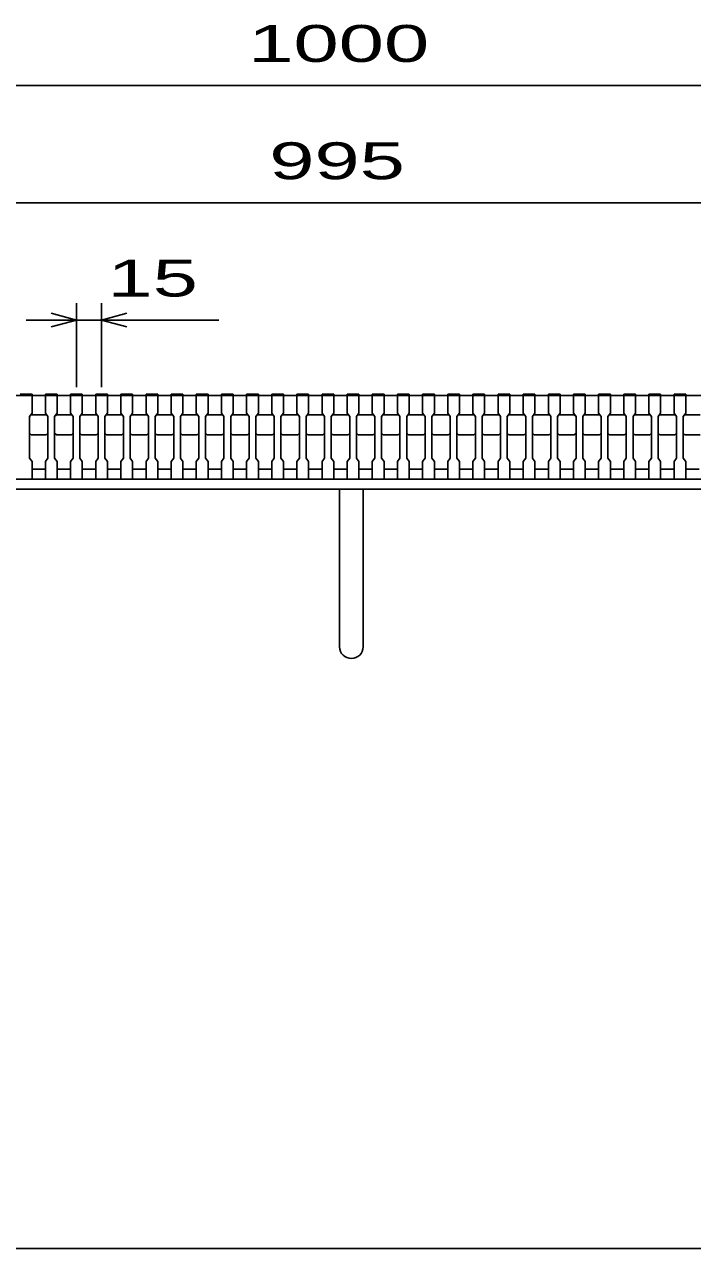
# Model space of a CAD drawing. Units: millimetres, scale not verified. Extents: x -1820 to 1736, y -1282 to 1048.
# Drawn here: x -1112 to -713, y -1152 to -421 of the extents above; entities that cross this region are included whole.
import ezdxf
from ezdxf.enums import TextEntityAlignment as Align

# ---------------------------------------------------------------- set-up
doc = ezdxf.new("R2010")
doc.units = ezdxf.units.MM
doc.header["$LTSCALE"] = 10
for name, color, linetype, lineweight in [('0_2', 150, 'Continuous', 25), ('16', 3, 'Continuous', 25), ('19', 6, 'Continuous', 25), ('22', 4, 'Continuous', 25)]:
    doc.layers.add(name, color=color, linetype=linetype, lineweight=lineweight)
doc.styles.add('ベクトル', font='')
doc.styles.get('ベクトル').set_extended_font_data('ベクトル')

msp = doc.modelspace()

# ---------------------------------------------------------------- linework, layer by layer
at = {"layer": '0_2'}
msp.add_line((1736, -1151.5), (-1724, -1151.5), dxfattribs=at)
at = {"layer": '16'}
for p, q in [((-1414, -642.5), (-419, -642.5)), ((-1114, -641.8), (-1107, -641.8)), ((-1107, -642.5), (-1114, -642.5)), ((-1107, -641.8), (-1107, -642.5)), ((-1107, -653), (-1107, -642.5)), ((-1099, -642.5), (-1099, -641.8)), ((-1099, -641.8), (-1092, -641.8)), ((-1099, -642.5), (-1099, -653)), ((-1092, -642.5), (-1099, -642.5)), ((-1092, -641.8), (-1092, -642.5)), ((-1092, -653), (-1092, -642.5)), ((-1084, -642.5), (-1084, -641.8)), ((-1084, -641.8), (-1077, -641.8)), ((-1084, -642.5), (-1084, -653)), ((-1077, -642.5), (-1084, -642.5)), ((-1077, -641.8), (-1077, -642.5)), ((-1077, -653), (-1077, -642.5)), ((-1069, -642.5), (-1069, -641.8)), ((-1069, -641.8), (-1062, -641.8)), ((-1069, -642.5), (-1069, -653)), ((-1062, -642.5), (-1069, -642.5)), ((-1062, -641.8), (-1062, -642.5)), ((-1062, -653), (-1062, -642.5)), ((-1054, -642.5), (-1054, -641.8)), ((-1054, -641.8), (-1047, -641.8)), ((-1054, -642.5), (-1054, -653)), ((-1047, -642.5), (-1054, -642.5)), ((-1047, -641.8), (-1047, -642.5)), ((-1047, -653), (-1047, -642.5)), ((-1039, -642.5), (-1039, -641.8)), ((-1039, -641.8), (-1032, -641.8)), ((-1039, -642.5), (-1039, -653)), ((-1032, -642.5), (-1039, -642.5)), ((-1032, -641.8), (-1032, -642.5)), ((-1032, -653), (-1032, -642.5)), ((-1024, -642.5), (-1024, -641.8)), ((-1024, -641.8), (-1017, -641.8)), ((-1024, -642.5), (-1024, -653)), ((-1017, -642.5), (-1024, -642.5)), ((-1017, -641.8), (-1017, -642.5)), ((-1017, -653), (-1017, -642.5)), ((-1009, -642.5), (-1009, -641.8)), ((-1009, -641.8), (-1002, -641.8)), ((-1009, -642.5), (-1009, -653)), ((-1002, -642.5), (-1009, -642.5)), ((-1002, -641.8), (-1002, -642.5)), ((-1002, -653), (-1002, -642.5)), ((-994, -642.5), (-994, -641.8)), ((-994, -641.8), (-987, -641.8)), ((-994, -642.5), (-994, -653)), ((-987, -642.5), (-994, -642.5)), ((-987, -641.8), (-987, -642.5)), ((-987, -653), (-987, -642.5)), ((-979, -642.5), (-979, -641.8)), ((-979, -641.8), (-972, -641.8)), ((-979, -642.5), (-979, -653)), ((-972, -642.5), (-979, -642.5)), ((-972, -641.8), (-972, -642.5)), ((-972, -653), (-972, -642.5)), ((-964, -642.5), (-964, -641.8)), ((-964, -641.8), (-957, -641.8)), ((-964, -642.5), (-964, -653)), ((-957, -642.5), (-964, -642.5)), ((-957, -641.8), (-957, -642.5)), ((-957, -653), (-957, -642.5)), ((-949, -642.5), (-949, -641.8)), ((-949, -641.8), (-942, -641.8)), ((-949, -642.5), (-949, -653)), ((-942, -642.5), (-949, -642.5)), ((-942, -641.8), (-942, -642.5)), ((-942, -653), (-942, -642.5)), ((-934, -642.5), (-934, -641.8)), ((-934, -641.8), (-927, -641.8)), ((-934, -642.5), (-934, -653)), ((-927, -642.5), (-934, -642.5)), ((-927, -641.8), (-927, -642.5)), ((-927, -653), (-927, -642.5)), ((-919, -642.5), (-919, -641.8)), ((-919, -641.8), (-912, -641.8)), ((-919, -642.5), (-919, -653)), ((-912, -642.5), (-919, -642.5)), ((-912, -641.8), (-912, -642.5)), ((-912, -653), (-912, -642.5)), ((-904, -642.5), (-904, -641.8)), ((-904, -641.8), (-897, -641.8)), ((-904, -642.5), (-904, -653)), ((-897, -642.5), (-904, -642.5)), ((-897, -641.8), (-897, -642.5)), ((-897, -653), (-897, -642.5)), ((-889, -642.5), (-889, -641.8)), ((-889, -641.8), (-882, -641.8)), ((-889, -642.5), (-889, -653)), ((-882, -642.5), (-889, -642.5)), ((-882, -641.8), (-882, -642.5)), ((-882, -653), (-882, -642.5)), ((-874, -642.5), (-874, -641.8)), ((-874, -641.8), (-867, -641.8)), ((-874, -642.5), (-874, -653)), ((-867, -642.5), (-874, -642.5)), ((-867, -641.8), (-867, -642.5)), ((-867, -653), (-867, -642.5)), ((-859, -642.5), (-859, -641.8)), ((-859, -641.8), (-852, -641.8)), ((-859, -642.5), (-859, -653)), ((-852, -642.5), (-859, -642.5)), ((-852, -641.8), (-852, -642.5)), ((-852, -653), (-852, -642.5)), ((-844, -642.5), (-844, -641.8)), ((-844, -641.8), (-837, -641.8)), ((-844, -642.5), (-844, -653)), ((-837, -642.5), (-844, -642.5)), ((-837, -641.8), (-837, -642.5)), ((-837, -653), (-837, -642.5)), ((-829, -642.5), (-829, -641.8)), ((-829, -641.8), (-822, -641.8)), ((-829, -642.5), (-829, -653)), ((-822, -642.5), (-829, -642.5)), ((-822, -641.8), (-822, -642.5)), ((-822, -653), (-822, -642.5)), ((-814, -642.5), (-814, -641.8)), ((-814, -641.8), (-807, -641.8)), ((-814, -642.5), (-814, -653)), ((-807, -642.5), (-814, -642.5)), ((-807, -641.8), (-807, -642.5)), ((-807, -653), (-807, -642.5)), ((-799, -642.5), (-799, -641.8)), ((-799, -641.8), (-792, -641.8)), ((-799, -642.5), (-799, -653)), ((-792, -642.5), (-799, -642.5)), ((-792, -641.8), (-792, -642.5)), ((-792, -653), (-792, -642.5)), ((-784, -642.5), (-784, -641.8)), ((-784, -641.8), (-777, -641.8)), ((-784, -642.5), (-784, -653)), ((-777, -642.5), (-784, -642.5)), ((-777, -641.8), (-777, -642.5)), ((-777, -653), (-777, -642.5)), ((-769, -642.5), (-769, -641.8)), ((-769, -641.8), (-762, -641.8)), ((-769, -642.5), (-769, -653)), ((-762, -642.5), (-769, -642.5)), ((-762, -641.8), (-762, -642.5)), ((-762, -653), (-762, -642.5)), ((-754, -642.5), (-754, -641.8)), ((-754, -641.8), (-747, -641.8)), ((-754, -642.5), (-754, -653)), ((-747, -642.5), (-754, -642.5)), ((-747, -641.8), (-747, -642.5)), ((-747, -653), (-747, -642.5)), ((-739, -642.5), (-739, -641.8)), ((-739, -641.8), (-732, -641.8)), ((-739, -642.5), (-739, -653)), ((-732, -642.5), (-739, -642.5)), ((-732, -641.8), (-732, -642.5)), ((-732, -653), (-732, -642.5)), ((-724, -642.5), (-724, -641.8)), ((-724, -641.8), (-717, -641.8)), ((-724, -642.5), (-724, -653)), ((-717, -642.5), (-724, -642.5)), ((-717, -641.8), (-717, -642.5)), ((-717, -653), (-717, -642.5)), ((-1108.5, -655), (-1107, -653)), ((-1108.5, -655), (-1107.5, -654)), ((-1108.5, -680), (-1108.5, -655)), ((-1107.5, -654), (-1098.5, -654)), ((-1099, -653), (-1097.5, -655)), ((-1098.5, -654), (-1097.5, -655)), ((-1097.5, -655), (-1097.5, -680)), ((-1093.5, -655), (-1092, -653)), ((-1093.5, -655), (-1092.5, -654)), ((-1093.5, -680), (-1093.5, -655)), ((-1092.5, -654), (-1083.5, -654)), ((-1084, -653), (-1082.5, -655)), ((-1083.5, -654), (-1082.5, -655)), ((-1082.5, -655), (-1082.5, -680)), ((-1078.5, -655), (-1077, -653)), ((-1078.5, -655), (-1077.5, -654)), ((-1078.5, -680), (-1078.5, -655)), ((-1077.5, -654), (-1068.5, -654)), ((-1069, -653), (-1067.5, -655)), ((-1068.5, -654), (-1067.5, -655)), ((-1067.5, -655), (-1067.5, -680)), ((-1063.5, -655), (-1062, -653)), ((-1063.5, -655), (-1062.5, -654)), ((-1063.5, -680), (-1063.5, -655)), ((-1062.5, -654), (-1053.5, -654)), ((-1054, -653), (-1052.5, -655)), ((-1053.5, -654), (-1052.5, -655)), ((-1052.5, -655), (-1052.5, -680)), ((-1048.5, -655), (-1047, -653)), ((-1048.5, -655), (-1047.5, -654)), ((-1048.5, -680), (-1048.5, -655)), ((-1047.5, -654), (-1038.5, -654)), ((-1039, -653), (-1037.5, -655)), ((-1038.5, -654), (-1037.5, -655)), ((-1037.5, -655), (-1037.5, -680)), ((-1033.5, -655), (-1032, -653)), ((-1033.5, -655), (-1032.5, -654)), ((-1033.5, -680), (-1033.5, -655)), ((-1032.5, -654), (-1023.5, -654)), ((-1024, -653), (-1022.5, -655)), ((-1023.5, -654), (-1022.5, -655)), ((-1022.5, -655), (-1022.5, -680)), ((-1018.5, -655), (-1017, -653)), ((-1018.5, -655), (-1017.5, -654)), ((-1018.5, -680), (-1018.5, -655)), ((-1017.5, -654), (-1008.5, -654)), ((-1009, -653), (-1007.5, -655)), ((-1008.5, -654), (-1007.5, -655)), ((-1007.5, -655), (-1007.5, -680)), ((-1003.5, -655), (-1002, -653)), ((-1003.5, -655), (-1002.5, -654)), ((-1003.5, -680), (-1003.5, -655)), ((-1002.5, -654), (-993.5, -654)), ((-994, -653), (-992.5, -655)), ((-993.5, -654), (-992.5, -655)), ((-992.5, -655), (-992.5, -680)), ((-988.5, -655), (-987, -653)), ((-988.5, -655), (-987.5, -654)), ((-988.5, -680), (-988.5, -655)), ((-987.5, -654), (-978.5, -654)), ((-979, -653), (-977.5, -655)), ((-978.5, -654), (-977.5, -655)), ((-977.5, -655), (-977.5, -680)), ((-973.5, -655), (-972, -653)), ((-973.5, -655), (-972.5, -654)), ((-973.5, -680), (-973.5, -655)), ((-972.5, -654), (-963.5, -654)), ((-964, -653), (-962.5, -655)), ((-963.5, -654), (-962.5, -655)), ((-962.5, -655), (-962.5, -680)), ((-958.5, -655), (-957, -653)), ((-958.5, -655), (-957.5, -654)), ((-958.5, -680), (-958.5, -655)), ((-957.5, -654), (-948.5, -654)), ((-949, -653), (-947.5, -655)), ((-948.5, -654), (-947.5, -655)), ((-947.5, -655), (-947.5, -680)), ((-943.5, -655), (-942, -653)), ((-943.5, -655), (-942.5, -654)), ((-943.5, -680), (-943.5, -655)), ((-942.5, -654), (-933.5, -654)), ((-934, -653), (-932.5, -655)), ((-933.5, -654), (-932.5, -655)), ((-932.5, -655), (-932.5, -680)), ((-928.5, -655), (-927, -653)), ((-928.5, -655), (-927.5, -654)), ((-928.5, -680), (-928.5, -655)), ((-927.5, -654), (-918.5, -654)), ((-919, -653), (-917.5, -655)), ((-918.5, -654), (-917.5, -655)), ((-917.5, -655), (-917.5, -680)), ((-913.5, -655), (-912, -653)), ((-913.5, -655), (-912.5, -654)), ((-913.5, -680), (-913.5, -655)), ((-912.5, -654), (-903.5, -654)), ((-904, -653), (-902.5, -655)), ((-903.5, -654), (-902.5, -655)), ((-902.5, -655), (-902.5, -680)), ((-898.5, -655), (-897, -653)), ((-898.5, -655), (-897.5, -654)), ((-898.5, -680), (-898.5, -655)), ((-897.5, -654), (-888.5, -654)), ((-889, -653), (-887.5, -655)), ((-888.5, -654), (-887.5, -655)), ((-887.5, -655), (-887.5, -680)), ((-883.5, -655), (-882, -653)), ((-883.5, -655), (-882.5, -654)), ((-883.5, -680), (-883.5, -655)), ((-882.5, -654), (-873.5, -654)), ((-874, -653), (-872.5, -655)), ((-873.5, -654), (-872.5, -655)), ((-872.5, -655), (-872.5, -680)), ((-868.5, -655), (-867, -653)), ((-868.5, -655), (-867.5, -654)), ((-868.5, -680), (-868.5, -655)), ((-867.5, -654), (-858.5, -654)), ((-859, -653), (-857.5, -655)), ((-858.5, -654), (-857.5, -655)), ((-857.5, -655), (-857.5, -680)), ((-853.5, -655), (-852, -653)), ((-853.5, -655), (-852.5, -654)), ((-853.5, -680), (-853.5, -655)), ((-852.5, -654), (-843.5, -654)), ((-844, -653), (-842.5, -655)), ((-843.5, -654), (-842.5, -655)), ((-842.5, -655), (-842.5, -680)), ((-838.5, -655), (-837, -653)), ((-838.5, -655), (-837.5, -654)), ((-838.5, -680), (-838.5, -655)), ((-837.5, -654), (-828.5, -654)), ((-829, -653), (-827.5, -655)), ((-828.5, -654), (-827.5, -655)), ((-827.5, -655), (-827.5, -680)), ((-823.5, -655), (-822, -653)), ((-823.5, -655), (-822.5, -654)), ((-823.5, -680), (-823.5, -655)), ((-822.5, -654), (-813.5, -654)), ((-814, -653), (-812.5, -655)), ((-813.5, -654), (-812.5, -655)), ((-812.5, -655), (-812.5, -680)), ((-808.5, -655), (-807, -653)), ((-808.5, -655), (-807.5, -654)), ((-808.5, -680), (-808.5, -655)), ((-807.5, -654), (-798.5, -654)), ((-799, -653), (-797.5, -655)), ((-798.5, -654), (-797.5, -655)), ((-797.5, -655), (-797.5, -680)), ((-793.5, -655), (-792, -653)), ((-793.5, -655), (-792.5, -654)), ((-793.5, -680), (-793.5, -655)), ((-792.5, -654), (-783.5, -654)), ((-784, -653), (-782.5, -655)), ((-783.5, -654), (-782.5, -655)), ((-782.5, -655), (-782.5, -680)), ((-778.5, -655), (-777, -653)), ((-778.5, -655), (-777.5, -654)), ((-778.5, -680), (-778.5, -655)), ((-777.5, -654), (-768.5, -654)), ((-769, -653), (-767.5, -655)), ((-768.5, -654), (-767.5, -655)), ((-767.5, -655), (-767.5, -680)), ((-763.5, -655), (-762, -653)), ((-763.5, -655), (-762.5, -654)), ((-763.5, -680), (-763.5, -655)), ((-762.5, -654), (-753.5, -654)), ((-754, -653), (-752.5, -655)), ((-753.5, -654), (-752.5, -655)), ((-752.5, -655), (-752.5, -680)), ((-748.5, -655), (-747, -653)), ((-748.5, -655), (-747.5, -654)), ((-748.5, -680), (-748.5, -655)), ((-747.5, -654), (-738.5, -654)), ((-739, -653), (-737.5, -655)), ((-738.5, -654), (-737.5, -655)), ((-737.5, -655), (-737.5, -680)), ((-733.5, -655), (-732, -653)), ((-733.5, -655), (-732.5, -654)), ((-733.5, -680), (-733.5, -655)), ((-732.5, -654), (-723.5, -654)), ((-724, -653), (-722.5, -655)), ((-723.5, -654), (-722.5, -655)), ((-722.5, -655), (-722.5, -680)), ((-718.5, -655), (-717, -653)), ((-718.5, -655), (-717.5, -654)), ((-718.5, -680), (-718.5, -655)), ((-717.5, -654), (-708.5, -654)), ((-1107.5, -666), (-1108.5, -665)), ((-1098.5, -666), (-1107.5, -666)), ((-1097.5, -665), (-1098.5, -666)), ((-1092.5, -666), (-1093.5, -665)), ((-1083.5, -666), (-1092.5, -666)), ((-1082.5, -665), (-1083.5, -666)), ((-1077.5, -666), (-1078.5, -665)), ((-1068.5, -666), (-1077.5, -666)), ((-1067.5, -665), (-1068.5, -666)), ((-1062.5, -666), (-1063.5, -665)), ((-1053.5, -666), (-1062.5, -666)), ((-1052.5, -665), (-1053.5, -666)), ((-1047.5, -666), (-1048.5, -665)), ((-1038.5, -666), (-1047.5, -666)), ((-1037.5, -665), (-1038.5, -666)), ((-1032.5, -666), (-1033.5, -665)), ((-1023.5, -666), (-1032.5, -666)), ((-1022.5, -665), (-1023.5, -666)), ((-1017.5, -666), (-1018.5, -665)), ((-1008.5, -666), (-1017.5, -666)), ((-1007.5, -665), (-1008.5, -666)), ((-1002.5, -666), (-1003.5, -665)), ((-993.5, -666), (-1002.5, -666)), ((-992.5, -665), (-993.5, -666)), ((-987.5, -666), (-988.5, -665)), ((-978.5, -666), (-987.5, -666)), ((-977.5, -665), (-978.5, -666)), ((-972.5, -666), (-973.5, -665)), ((-963.5, -666), (-972.5, -666)), ((-962.5, -665), (-963.5, -666)), ((-957.5, -666), (-958.5, -665)), ((-948.5, -666), (-957.5, -666)), ((-947.5, -665), (-948.5, -666)), ((-942.5, -666), (-943.5, -665)), ((-933.5, -666), (-942.5, -666)), ((-932.5, -665), (-933.5, -666)), ((-927.5, -666), (-928.5, -665)), ((-918.5, -666), (-927.5, -666)), ((-917.5, -665), (-918.5, -666)), ((-912.5, -666), (-913.5, -665)), ((-903.5, -666), (-912.5, -666)), ((-902.5, -665), (-903.5, -666)), ((-897.5, -666), (-898.5, -665)), ((-888.5, -666), (-897.5, -666)), ((-887.5, -665), (-888.5, -666)), ((-882.5, -666), (-883.5, -665)), ((-873.5, -666), (-882.5, -666)), ((-872.5, -665), (-873.5, -666)), ((-867.5, -666), (-868.5, -665)), ((-858.5, -666), (-867.5, -666)), ((-857.5, -665), (-858.5, -666)), ((-852.5, -666), (-853.5, -665)), ((-843.5, -666), (-852.5, -666)), ((-842.5, -665), (-843.5, -666)), ((-837.5, -666), (-838.5, -665)), ((-828.5, -666), (-837.5, -666)), ((-827.5, -665), (-828.5, -666)), ((-822.5, -666), (-823.5, -665)), ((-813.5, -666), (-822.5, -666)), ((-812.5, -665), (-813.5, -666)), ((-807.5, -666), (-808.5, -665)), ((-798.5, -666), (-807.5, -666)), ((-797.5, -665), (-798.5, -666)), ((-792.5, -666), (-793.5, -665)), ((-783.5, -666), (-792.5, -666)), ((-782.5, -665), (-783.5, -666)), ((-777.5, -666), (-778.5, -665)), ((-768.5, -666), (-777.5, -666)), ((-767.5, -665), (-768.5, -666)), ((-762.5, -666), (-763.5, -665)), ((-753.5, -666), (-762.5, -666)), ((-752.5, -665), (-753.5, -666)), ((-747.5, -666), (-748.5, -665)), ((-738.5, -666), (-747.5, -666)), ((-737.5, -665), (-738.5, -666)), ((-732.5, -666), (-733.5, -665)), ((-723.5, -666), (-732.5, -666)), ((-722.5, -665), (-723.5, -666)), ((-717.5, -666), (-718.5, -665)), ((-708.5, -666), (-717.5, -666)), ((-1107, -682), (-1108.5, -680)), ((-1107, -692.5), (-1107, -682)), ((-1107, -686.5), (-1099, -686.5)), ((-1097.5, -680), (-1099, -682)), ((-1099, -682), (-1099, -692.5)), ((-1092, -682), (-1093.5, -680)), ((-1092, -692.5), (-1092, -682)), ((-1092, -686.5), (-1084, -686.5)), ((-1082.5, -680), (-1084, -682)), ((-1084, -682), (-1084, -692.5)), ((-1077, -682), (-1078.5, -680)), ((-1077, -692.5), (-1077, -682)), ((-1077, -686.5), (-1069, -686.5)), ((-1067.5, -680), (-1069, -682)), ((-1069, -682), (-1069, -692.5)), ((-1062, -682), (-1063.5, -680)), ((-1062, -692.5), (-1062, -682)), ((-1062, -686.5), (-1054, -686.5)), ((-1052.5, -680), (-1054, -682)), ((-1054, -682), (-1054, -692.5)), ((-1047, -682), (-1048.5, -680)), ((-1047, -692.5), (-1047, -682)), ((-1047, -686.5), (-1039, -686.5)), ((-1037.5, -680), (-1039, -682)), ((-1039, -682), (-1039, -692.5)), ((-1032, -682), (-1033.5, -680)), ((-1032, -692.5), (-1032, -682)), ((-1032, -686.5), (-1024, -686.5)), ((-1022.5, -680), (-1024, -682)), ((-1024, -682), (-1024, -692.5)), ((-1017, -682), (-1018.5, -680)), ((-1017, -692.5), (-1017, -682)), ((-1017, -686.5), (-1009, -686.5)), ((-1007.5, -680), (-1009, -682)), ((-1009, -682), (-1009, -692.5)), ((-1002, -682), (-1003.5, -680)), ((-1002, -692.5), (-1002, -682)), ((-1002, -686.5), (-994, -686.5)), ((-992.5, -680), (-994, -682)), ((-994, -682), (-994, -692.5)), ((-987, -682), (-988.5, -680)), ((-987, -692.5), (-987, -682)), ((-987, -686.5), (-979, -686.5)), ((-977.5, -680), (-979, -682)), ((-979, -682), (-979, -692.5)), ((-972, -682), (-973.5, -680)), ((-972, -692.5), (-972, -682)), ((-972, -686.5), (-964, -686.5)), ((-962.5, -680), (-964, -682)), ((-964, -682), (-964, -692.5)), ((-957, -682), (-958.5, -680)), ((-957, -692.5), (-957, -682)), ((-957, -686.5), (-949, -686.5)), ((-947.5, -680), (-949, -682)), ((-949, -682), (-949, -692.5)), ((-942, -682), (-943.5, -680)), ((-942, -692.5), (-942, -682)), ((-942, -686.5), (-934, -686.5)), ((-932.5, -680), (-934, -682)), ((-934, -682), (-934, -692.5)), ((-927, -682), (-928.5, -680)), ((-927, -692.5), (-927, -682)), ((-927, -686.5), (-919, -686.5)), ((-917.5, -680), (-919, -682)), ((-919, -682), (-919, -692.5)), ((-912, -682), (-913.5, -680)), ((-912, -692.5), (-912, -682)), ((-912, -686.5), (-904, -686.5)), ((-902.5, -680), (-904, -682)), ((-904, -682), (-904, -692.5)), ((-897, -682), (-898.5, -680)), ((-897, -692.5), (-897, -682)), ((-897, -686.5), (-889, -686.5)), ((-887.5, -680), (-889, -682)), ((-889, -682), (-889, -692.5)), ((-882, -682), (-883.5, -680)), ((-882, -692.5), (-882, -682)), ((-882, -686.5), (-874, -686.5)), ((-872.5, -680), (-874, -682)), ((-874, -682), (-874, -692.5)), ((-867, -682), (-868.5, -680)), ((-867, -692.5), (-867, -682)), ((-867, -686.5), (-859, -686.5)), ((-857.5, -680), (-859, -682)), ((-859, -682), (-859, -692.5)), ((-852, -682), (-853.5, -680)), ((-852, -692.5), (-852, -682)), ((-852, -686.5), (-844, -686.5)), ((-842.5, -680), (-844, -682)), ((-844, -682), (-844, -692.5)), ((-837, -682), (-838.5, -680)), ((-837, -692.5), (-837, -682)), ((-837, -686.5), (-829, -686.5)), ((-827.5, -680), (-829, -682)), ((-829, -682), (-829, -692.5)), ((-822, -682), (-823.5, -680)), ((-822, -692.5), (-822, -682)), ((-822, -686.5), (-814, -686.5)), ((-812.5, -680), (-814, -682)), ((-814, -682), (-814, -692.5)), ((-807, -682), (-808.5, -680)), ((-807, -692.5), (-807, -682)), ((-807, -686.5), (-799, -686.5)), ((-797.5, -680), (-799, -682)), ((-799, -682), (-799, -692.5)), ((-792, -682), (-793.5, -680)), ((-792, -692.5), (-792, -682)), ((-792, -686.5), (-784, -686.5)), ((-782.5, -680), (-784, -682)), ((-784, -682), (-784, -692.5)), ((-777, -682), (-778.5, -680)), ((-777, -692.5), (-777, -682)), ((-777, -686.5), (-769, -686.5)), ((-767.5, -680), (-769, -682)), ((-769, -682), (-769, -692.5)), ((-762, -682), (-763.5, -680)), ((-762, -692.5), (-762, -682)), ((-762, -686.5), (-754, -686.5)), ((-752.5, -680), (-754, -682)), ((-754, -682), (-754, -692.5)), ((-747, -682), (-748.5, -680)), ((-747, -692.5), (-747, -682)), ((-747, -686.5), (-739, -686.5)), ((-737.5, -680), (-739, -682)), ((-739, -682), (-739, -692.5)), ((-732, -682), (-733.5, -680)), ((-732, -692.5), (-732, -682)), ((-732, -686.5), (-724, -686.5)), ((-722.5, -680), (-724, -682)), ((-724, -682), (-724, -692.5)), ((-717, -682), (-718.5, -680)), ((-717, -692.5), (-717, -682)), ((-717, -686.5), (-709, -686.5)), ((-1114, -692.5), (-1107, -692.5)), ((-1099, -692.5), (-1092, -692.5)), ((-1084, -692.5), (-1077, -692.5)), ((-1069, -692.5), (-1062, -692.5)), ((-1054, -692.5), (-1047, -692.5)), ((-1039, -692.5), (-1032, -692.5)), ((-1024, -692.5), (-1017, -692.5)), ((-1009, -692.5), (-1002, -692.5)), ((-994, -692.5), (-987, -692.5)), ((-979, -692.5), (-972, -692.5)), ((-964, -692.5), (-957, -692.5)), ((-949, -692.5), (-942, -692.5)), ((-934, -692.5), (-927, -692.5)), ((-919, -692.5), (-912, -692.5)), ((-904, -692.5), (-897, -692.5)), ((-889, -692.5), (-882, -692.5)), ((-874, -692.5), (-867, -692.5)), ((-859, -692.5), (-852, -692.5)), ((-844, -692.5), (-837, -692.5)), ((-829, -692.5), (-822, -692.5)), ((-814, -692.5), (-807, -692.5)), ((-799, -692.5), (-792, -692.5)), ((-784, -692.5), (-777, -692.5)), ((-769, -692.5), (-762, -692.5)), ((-754, -692.5), (-747, -692.5)), ((-739, -692.5), (-732, -692.5)), ((-724, -692.5), (-717, -692.5))]:
    msp.add_line(p, q, dxfattribs=at)
at = {"layer": '19'}
for p, q in [((-1416.5, -692.5), (-416.5, -692.5)), ((-416.5, -698.5), (-1416.5, -698.5)), ((-923.5, -698.5), (-923.5, -792.5)), ((-909.5, -792.5), (-909.5, -698.5))]:
    msp.add_line(p, q, dxfattribs=at)
msp.add_arc((-916.5, -792.5), 7, 180, 0, dxfattribs=at)
at = {"layer": '22'}
for p, q in [((-1416.5, -457.5), (-416.5, -457.5)), ((-1414, -527.5), (-419, -527.5)), ((-1080.5, -637.5), (-1080.5, -587.5)), ((-1065.5, -587.5), (-1065.5, -637.5)), ((-1080.5, -597.5), (-1110.5, -597.5)), ((-1080.5, -597.5), (-1095.5, -593.5)), ((-1095.5, -601.5), (-1080.5, -597.5)), ((-1080.5, -597.5), (-1065.5, -597.5)), ((-1065.5, -597.5), (-1050.5, -593.5)), ((-1050.5, -601.5), (-1065.5, -597.5)), ((-1065.5, -597.5), (-995.5, -597.5))]:
    msp.add_line(p, q, dxfattribs=at)

# ---------------------------------------------------------------- texts
at = {"layer": '22', "color": 2, "style": 'ベクトル', "width": 1.65}
for s, p in [(' 1000 ', (-991.5, -432.5)), (' 995 ', (-979, -502.5)), (' 15 ', (-1075.5, -572.5))]:
    msp.add_text(s, height=21.99, dxfattribs=at).set_placement(p, align=Align.MIDDLE_LEFT)

doc.saveas('drawing.dxf')
